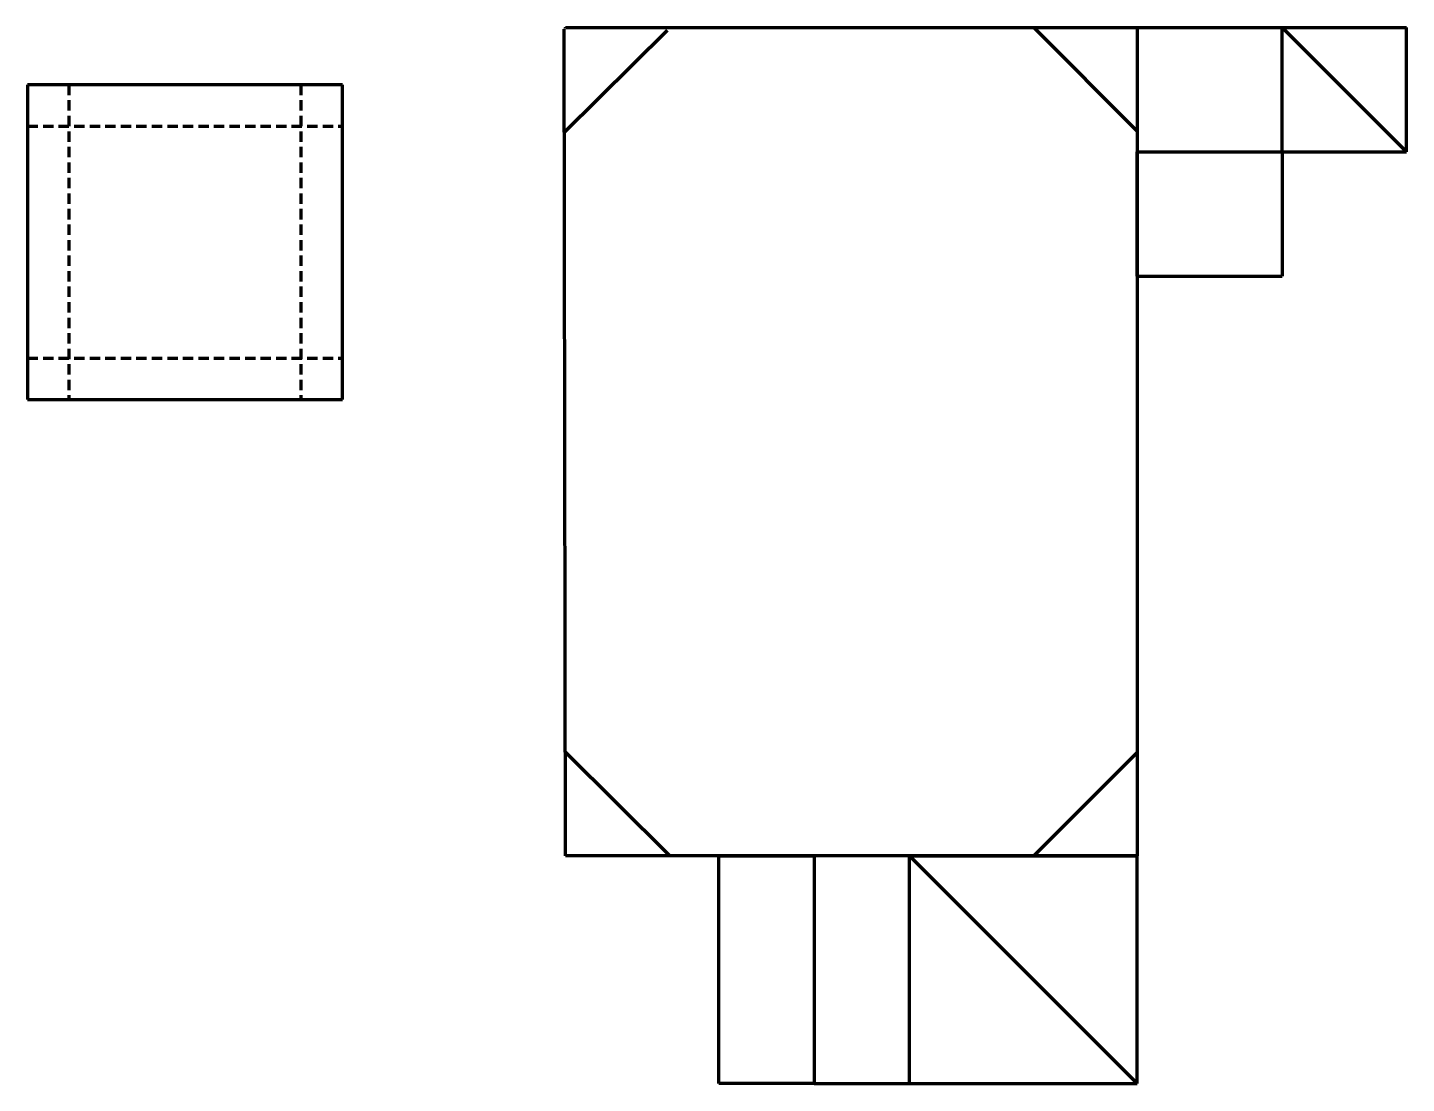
# Paper-space layout '2 (2)' of a CAD drawing. Header units: inches. Extents: x -130 to 203, y 42 to 297.
import ezdxf

# ---------------------------------------------------------------- set-up
doc = ezdxf.new("R2010")
doc.units = ezdxf.units.IN
doc.header["$LTSCALE"] = 10
doc.header["$MEASUREMENT"] = 0
doc.linetypes.add('DASHED2', pattern=[0.375, 0.25, -0.125])

psp = doc.layouts.new('2 (2)')

# ---------------------------------------------------------------- linework, layer by layer
at = {"color": 85, "lineweight": 0, "true_color": 0x58ba48}
for p, q in [((0, 296.65), (0, 297)), ((0.38, 297), (0, 297)), ((0, 297), (0, 296.65)), ((0, 296.65), (0, 297)), ((0, 297), (0, 296.65))]:
    psp.add_line(p, q, dxfattribs=at)
at = {"lineweight": 0}
for p, q in [((0, 297), (8, 297)), ((0, 289), (0, 297))]:
    psp.add_line(p, q, dxfattribs=at)
at = {"linetype": 'ByBlock', "lineweight": 70}
for p, q in [((0.38, 97), (0, 296.65)), ((0.05, 271.65), (25, 296.38)), ((0.38, 297), (138.38, 297)), ((113.38, 297), (138.38, 272)), ((138.38, 297), (138.38, 97)), ((138.38, 297), (138.38, 267)), ((138.38, 297), (173.38, 297)), ((173.38, 267), (173.38, 297)), ((203.38, 267), (173.38, 297)), ((173.38, 297), (203.38, 297)), ((203.38, 267), (203.38, 297)), ((-129.54, 283.19), (-129.54, 207.19)), ((-53.54, 283.19), (-129.54, 283.19)), ((-53.54, 207.19), (-53.54, 283.19)), ((138.38, 267), (173.38, 267)), ((138.38, 237), (138.38, 267)), ((138.38, 267), (173.38, 267)), ((173.38, 267), (173.38, 237)), ((173.38, 267), (203.38, 267)), ((138.38, 237), (173.38, 237)), ((-129.54, 207.19), (-53.54, 207.19)), ((0.33, 122), (25.38, 97.1)), ((138.43, 122), (113.38, 97)), ((138.38, 97), (0.38, 97)), ((37.38, 72), (37.38, 97)), ((37.38, 97), (60.38, 97)), ((60.38, 97), (60.38, 67)), ((83.38, 97), (60.38, 97)), ((60.38, 97), (60.38, 67)), ((83.38, 72), (83.38, 97)), ((138.38, 42), (83.38, 97)), ((83.38, 97), (138.38, 97)), ((138.38, 42), (138.38, 97)), ((37.38, 42), (37.38, 72)), ((83.38, 42), (83.38, 72)), ((60.38, 67), (60.38, 42)), ((60.38, 67), (60.38, 42)), ((60.38, 42), (37.38, 42)), ((60.38, 42), (83.38, 42)), ((83.38, 42), (138.38, 42))]:
    psp.add_line(p, q, dxfattribs=at)
at = {"linetype": 'DASHED2', "lineweight": 70}
for p, q in [((-119.54, 283.19), (-119.54, 207.19)), ((-63.54, 283.19), (-63.54, 207.19)), ((-129.54, 273.19), (-53.54, 273.19)), ((-129.54, 217.19), (-53.54, 217.19))]:
    psp.add_line(p, q, dxfattribs=at)

doc.saveas('drawing.dxf')
